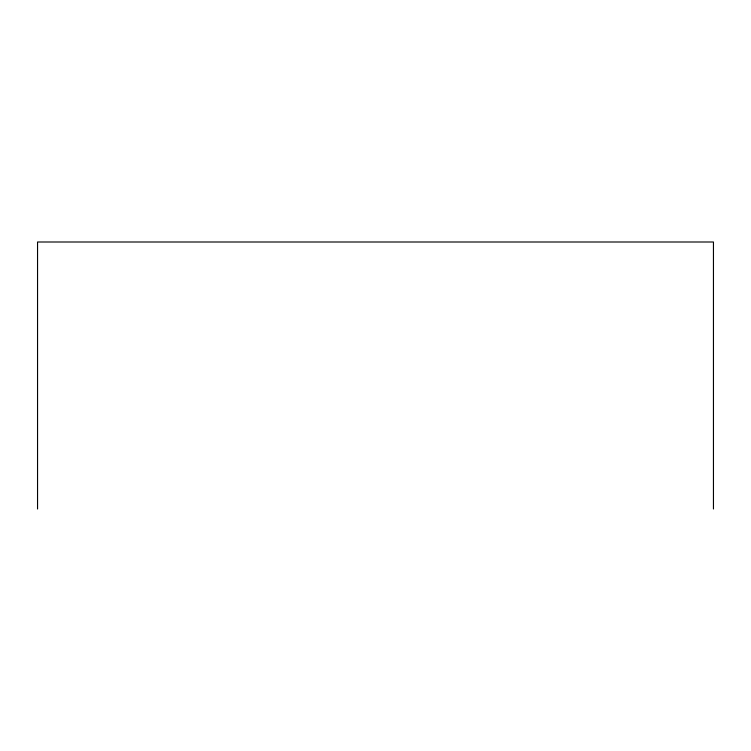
<?xml version="1.0" encoding="UTF-8"?>
<svg xmlns="http://www.w3.org/2000/svg" width="751" height="751" viewBox="0 0 751 751"><rect width="100%" height="100%" fill="white"/><g stroke="black" fill="none" stroke-linecap="round" stroke-linejoin="round"><path stroke-width="1.13" d="M713.45 509L713.45 242L37.55 242L37.55 509"/></g></svg>
